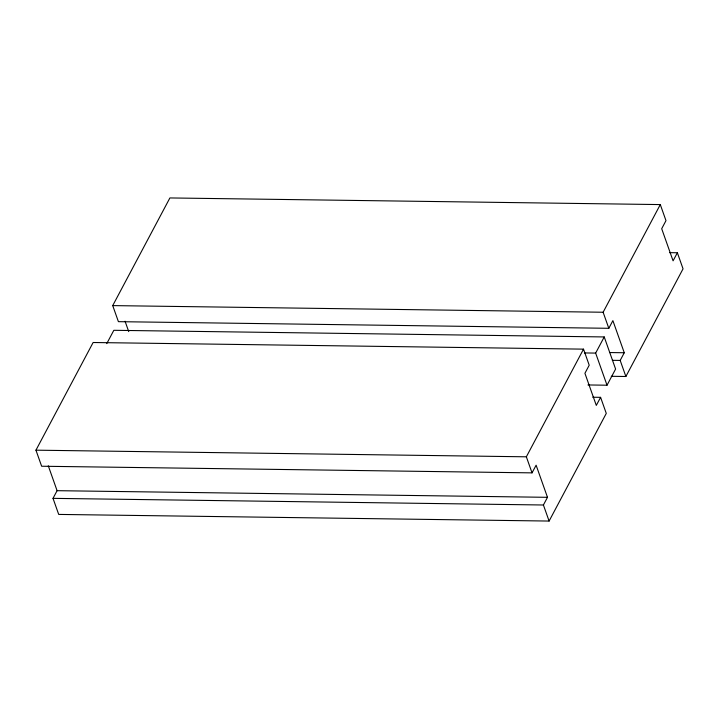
<?xml version="1.0" encoding="UTF-8"?>
<svg xmlns="http://www.w3.org/2000/svg" width="719" height="719" viewBox="0 0 719 719"><rect width="100%" height="100%" fill="white"/><g stroke="black" fill="none" stroke-linecap="round" stroke-linejoin="round"><path stroke-width="1.08" d="M48.281 465.813L57.089 490.682L53.017 498.357L58.706 514.418L549.1 521.059L543.411 504.999L547.492 497.323L536.113 465.193L532.042 472.868L41.639 466.236L35.95 450.175L93.128 342.505L583.522 349.146L589.212 365.207L584.924 373.287L596.303 405.408L600.59 397.337L592.735 397.23M611.285 376.298L625.872 376.495L620.191 360.426L624.263 352.75L612.885 320.629L608.813 328.304L118.41 321.663L112.721 305.602L169.9 197.941L660.294 204.582L665.983 220.643L661.696 228.714L673.074 260.844L677.361 252.764L669.506 252.657M106.763 343.601L113.827 330.3L604.23 336.941L615.599 369.063L607.025 385.213L587.944 384.953M532.042 472.868L526.353 456.808L583.522 349.146M608.813 328.304L603.124 312.244L660.294 204.582M607.025 385.213L595.647 353.092L604.23 336.941M549.1 521.059L606.279 413.398L600.59 397.337M625.872 376.495L683.05 268.825L677.361 252.764M112.721 305.602L603.124 312.244M609.676 352.553L624.263 352.75M584.43 352.939L595.647 353.092M612.336 360.327L620.191 360.426M35.95 450.175L526.353 456.808M57.089 490.682L547.492 497.323M53.017 498.357L543.411 504.999M125.061 321.24L128.728 331.603"/></g></svg>
